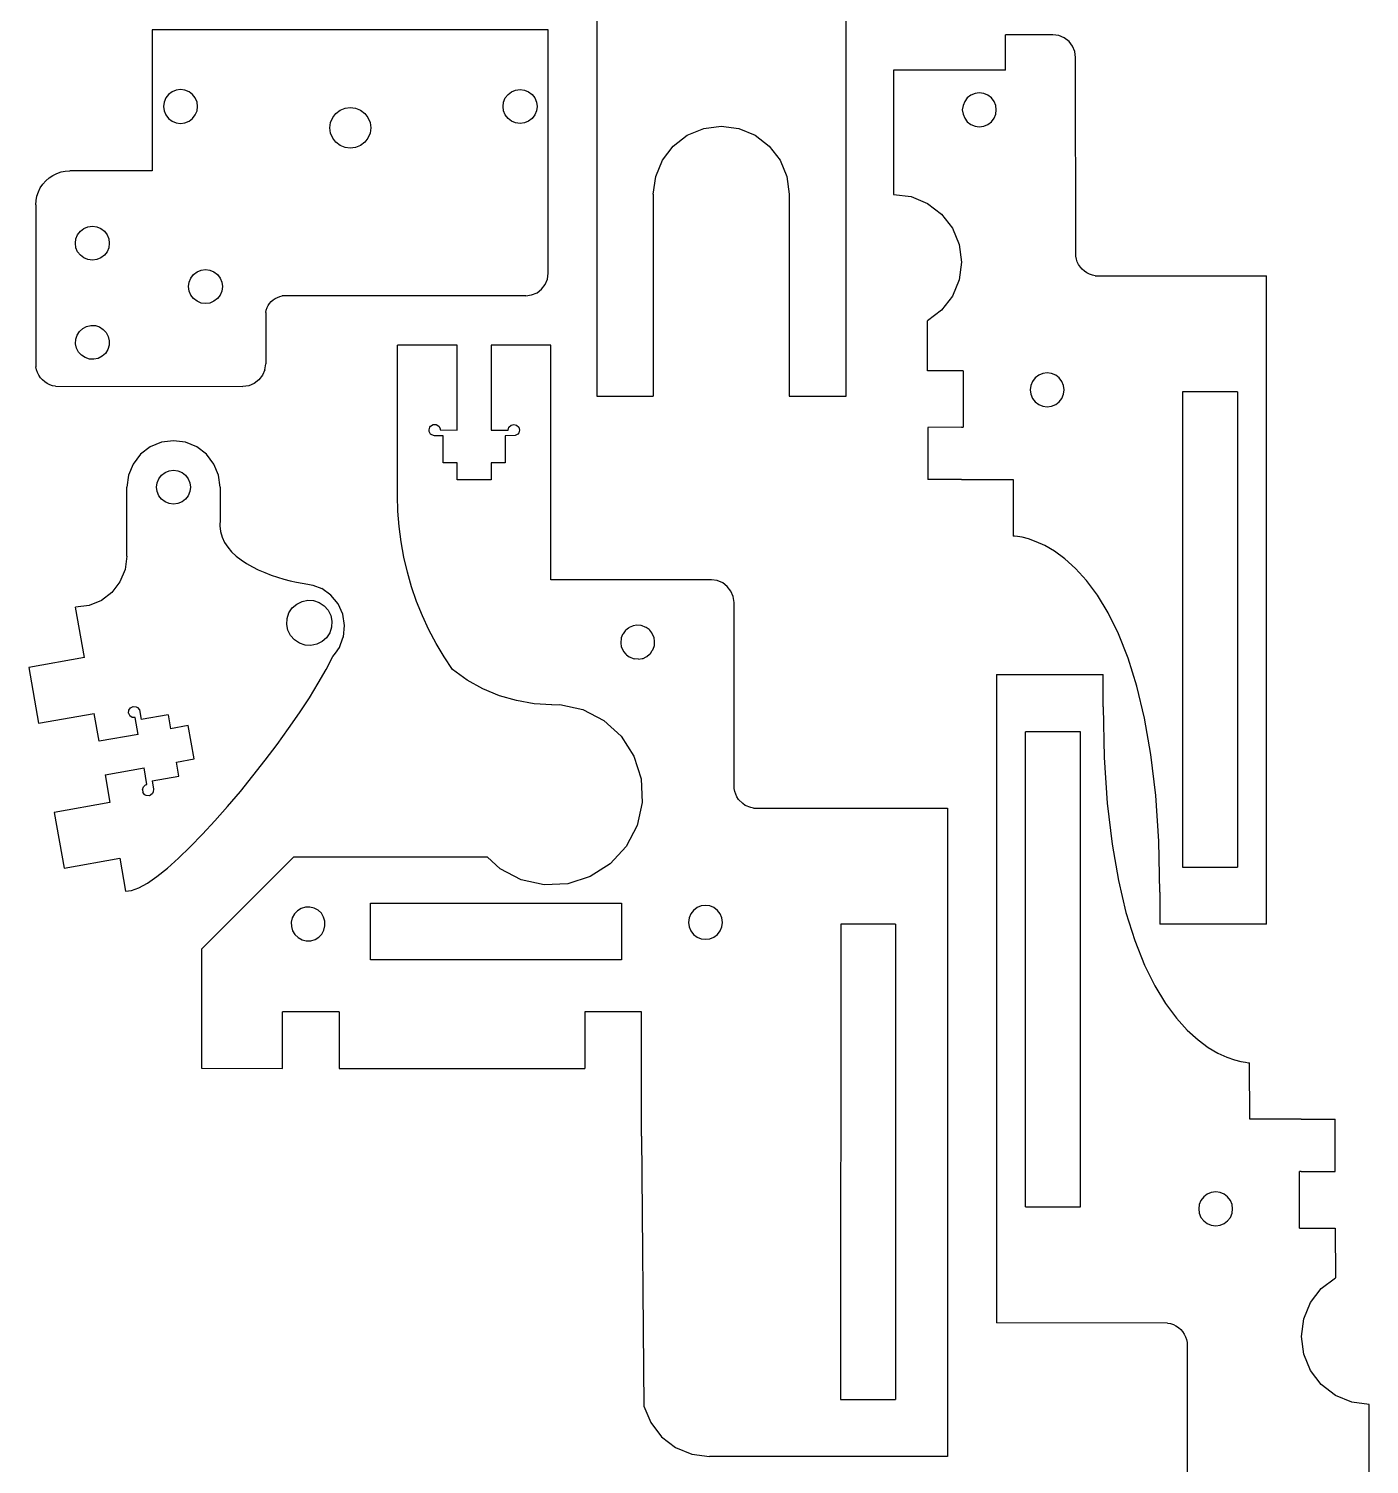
# Model space of a CAD drawing. Extents: x -275 to 319, y -186 to 206.
# Drawn here: x -100.3 to 18.2, y -55.2 to 71.6 of the extents above; entities that cross this region are included whole.
import ezdxf

# ---------------------------------------------------------------- set-up
doc = ezdxf.new("R2010")
doc.units = 0
doc.layers.get('0').update_dxf_attribs({"linetype": 'CONTINUOUS'})

msp = doc.modelspace()

# ---------------------------------------------------------------- linework, layer by layer
for p, q in [((-50.06, 74.13), (-50.06, 39.13)), ((-28.04, 39.13), (-28.04, 74.13)), ((-89.35, 71.52), (-89.35, 59.05)), ((-54.35, 71.52), (-89.35, 71.52)), ((-54.35, 50.01), (-54.35, 71.52)), ((-13.95, 67.96), (-13.95, 71.07)), ((-9.75, 71.07), (-13.95, 71.07)), ((-9.23, 71.01), (-9.75, 71.07)), ((-8.75, 70.81), (-9.23, 71.01)), ((-8.33, 70.49), (-8.75, 70.81)), ((-8.02, 70.07), (-8.33, 70.49)), ((-7.82, 69.59), (-8.02, 70.07)), ((-7.75, 69.07), (-7.82, 69.59)), ((-7.73, 51.5), (-7.75, 69.07)), ((-23.83, 67.96), (-23.83, 56.97)), ((-13.95, 67.96), (-23.83, 67.96)), ((-87.6, 66.04), (-87.91, 65.8)), ((-87.24, 66.19), (-87.6, 66.04)), ((-86.85, 66.24), (-87.24, 66.19)), ((-86.47, 66.19), (-86.85, 66.24)), ((-86.1, 66.04), (-86.47, 66.19)), ((-85.79, 65.8), (-86.1, 66.04)), ((-57.91, 65.8), (-57.6, 66.04)), ((-57.6, 66.04), (-57.24, 66.19)), ((-57.24, 66.19), (-56.85, 66.24)), ((-56.85, 66.24), (-56.46, 66.19)), ((-56.46, 66.19), (-56.1, 66.04)), ((-56.1, 66.04), (-55.79, 65.8)), ((-88.3, 65.13), (-88.35, 64.74)), ((-88.35, 64.74), (-88.3, 64.35)), ((-88.15, 65.49), (-88.3, 65.13)), ((-87.91, 65.8), (-88.15, 65.49)), ((-85.55, 65.49), (-85.79, 65.8)), ((-85.4, 65.13), (-85.55, 65.49)), ((-85.35, 64.74), (-85.4, 65.13)), ((-85.4, 64.35), (-85.35, 64.74)), ((-58.35, 64.74), (-58.3, 65.13)), ((-58.3, 64.35), (-58.35, 64.74)), ((-58.3, 65.13), (-58.15, 65.49)), ((-58.15, 65.49), (-57.91, 65.8)), ((-55.79, 65.8), (-55.55, 65.49)), ((-55.55, 65.49), (-55.4, 65.13)), ((-55.4, 65.13), (-55.35, 64.74)), ((-55.35, 64.74), (-55.4, 64.35)), ((-17.7, 64.83), (-17.76, 64.44)), ((-17.55, 65.19), (-17.7, 64.83)), ((-17.32, 65.5), (-17.55, 65.19)), ((-17.01, 65.74), (-17.32, 65.5)), ((-16.64, 65.89), (-17.01, 65.74)), ((-16.26, 65.94), (-16.64, 65.89)), ((-15.87, 65.89), (-16.26, 65.94)), ((-15.51, 65.74), (-15.87, 65.89)), ((-15.19, 65.5), (-15.51, 65.74)), ((-14.96, 65.19), (-15.19, 65.5)), ((-14.81, 64.83), (-14.96, 65.19)), ((-14.76, 64.44), (-14.81, 64.83)), ((-88.3, 64.35), (-88.15, 63.99)), ((-88.15, 63.99), (-87.91, 63.68)), ((-87.91, 63.68), (-87.6, 63.44)), ((-87.6, 63.44), (-87.24, 63.29)), ((-86.47, 63.29), (-86.1, 63.44)), ((-86.1, 63.44), (-85.79, 63.68)), ((-85.79, 63.68), (-85.55, 63.99)), ((-85.55, 63.99), (-85.4, 64.35)), ((-73.59, 63.31), (-73.41, 63.75)), ((-73.41, 63.75), (-73.12, 64.12)), ((-73.12, 64.12), (-72.75, 64.41)), ((-72.75, 64.41), (-72.32, 64.59)), ((-72.32, 64.59), (-71.85, 64.65)), ((-71.85, 64.65), (-71.39, 64.59)), ((-71.39, 64.59), (-70.95, 64.41)), ((-70.95, 64.41), (-70.58, 64.12)), ((-70.58, 64.12), (-70.29, 63.75)), ((-70.29, 63.75), (-70.11, 63.31)), ((-58.15, 63.99), (-58.3, 64.35)), ((-57.91, 63.68), (-58.15, 63.99)), ((-57.6, 63.44), (-57.91, 63.68)), ((-57.24, 63.29), (-57.6, 63.44)), ((-56.1, 63.44), (-56.46, 63.29)), ((-55.79, 63.68), (-56.1, 63.44)), ((-55.55, 63.99), (-55.79, 63.68)), ((-55.4, 64.35), (-55.55, 63.99)), ((-17.76, 64.44), (-17.7, 64.05)), ((-17.7, 64.05), (-17.55, 63.69)), ((-17.55, 63.69), (-17.32, 63.38)), ((-15.19, 63.38), (-14.96, 63.69)), ((-14.96, 63.69), (-14.81, 64.05)), ((-14.81, 64.05), (-14.76, 64.44)), ((-87.24, 63.29), (-86.85, 63.24)), ((-86.85, 63.24), (-86.47, 63.29)), ((-73.65, 62.85), (-73.59, 63.31)), ((-73.59, 62.38), (-73.65, 62.85)), ((-73.41, 61.95), (-73.59, 62.38)), ((-70.11, 62.38), (-70.29, 61.95)), ((-70.11, 63.31), (-70.05, 62.85)), ((-70.05, 62.85), (-70.11, 62.38)), ((-56.85, 63.24), (-57.24, 63.29)), ((-56.46, 63.29), (-56.85, 63.24)), ((-43.31, 61.24), (-42.07, 62.19)), ((-42.07, 62.19), (-40.62, 62.79)), ((-40.62, 62.79), (-39.07, 62.99)), ((-39.07, 62.99), (-37.52, 62.79)), ((-37.52, 62.79), (-36.07, 62.19)), ((-36.07, 62.19), (-34.83, 61.24)), ((-17.32, 63.38), (-17.01, 63.14)), ((-17.01, 63.14), (-16.64, 62.99)), ((-16.64, 62.99), (-16.26, 62.94)), ((-16.26, 62.94), (-15.87, 62.99)), ((-15.87, 62.99), (-15.51, 63.14)), ((-15.51, 63.14), (-15.19, 63.38)), ((-73.12, 61.58), (-73.41, 61.95)), ((-72.75, 61.29), (-73.12, 61.58)), ((-72.32, 61.11), (-72.75, 61.29)), ((-71.85, 61.05), (-72.32, 61.11)), ((-71.39, 61.11), (-71.85, 61.05)), ((-70.95, 61.29), (-71.39, 61.11)), ((-70.58, 61.58), (-70.95, 61.29)), ((-70.29, 61.95), (-70.58, 61.58)), ((-44.26, 59.99), (-43.31, 61.24)), ((-34.83, 61.24), (-33.87, 59.99)), ((-44.86, 58.55), (-44.26, 59.99)), ((-33.87, 59.99), (-33.27, 58.55)), ((-98.77, 58.17), (-98.47, 58.43)), ((-98.47, 58.43), (-98.15, 58.65)), ((-98.15, 58.65), (-97.8, 58.82)), ((-97.8, 58.82), (-97.42, 58.95)), ((-97.42, 58.95), (-97.04, 59.02)), ((-97.04, 59.02), (-96.65, 59.05)), ((-89.35, 59.05), (-96.65, 59.05)), ((-45.07, 56.99), (-44.86, 58.55)), ((-33.27, 58.55), (-33.07, 56.99)), ((-99.55, 56.82), (-99.42, 57.2)), ((-99.42, 57.2), (-99.25, 57.55)), ((-99.25, 57.55), (-99.03, 57.87)), ((-99.03, 57.87), (-98.77, 58.17)), ((-99.65, 56.05), (-99.62, 56.44)), ((-99.65, 56.05), (-99.63, 41.73)), ((-99.62, 56.44), (-99.55, 56.82)), ((-45.07, 56.99), (-45.07, 39.13)), ((-33.07, 56.99), (-33.07, 39.13)), ((-23.83, 56.97), (-22.28, 56.77)), ((-22.28, 56.77), (-20.83, 56.17)), ((-20.83, 56.17), (-19.59, 55.22)), ((-19.59, 55.22), (-18.64, 53.97)), ((-96.1, 53.04), (-95.95, 53.4)), ((-95.95, 53.4), (-95.71, 53.71)), ((-95.71, 53.71), (-95.4, 53.95)), ((-95.4, 53.95), (-95.04, 54.1)), ((-95.04, 54.1), (-94.65, 54.15)), ((-94.65, 54.15), (-94.26, 54.1)), ((-94.26, 54.1), (-93.9, 53.95)), ((-93.9, 53.95), (-93.59, 53.71)), ((-93.59, 53.71), (-93.35, 53.4)), ((-93.35, 53.4), (-93.2, 53.04)), ((-18.64, 53.97), (-18.04, 52.53)), ((-96.15, 52.65), (-96.1, 53.04)), ((-96.1, 52.26), (-96.15, 52.65)), ((-95.95, 51.9), (-96.1, 52.26)), ((-93.2, 52.26), (-93.35, 51.9)), ((-93.2, 53.04), (-93.15, 52.65)), ((-93.15, 52.65), (-93.2, 52.26)), ((-18.04, 52.53), (-17.83, 50.98)), ((-95.71, 51.59), (-95.95, 51.9)), ((-95.4, 51.35), (-95.71, 51.59)), ((-95.04, 51.2), (-95.4, 51.35)), ((-94.65, 51.15), (-95.04, 51.2)), ((-94.26, 51.2), (-94.65, 51.15)), ((-93.9, 51.35), (-94.26, 51.2)), ((-93.59, 51.59), (-93.9, 51.35)), ((-93.35, 51.9), (-93.59, 51.59)), ((-17.83, 50.98), (-18.04, 49.42)), ((-7.68, 51.25), (-7.73, 51.5)), ((-7.6, 51), (-7.68, 51.25)), ((-7.48, 50.76), (-7.6, 51)), ((-7.33, 50.55), (-7.48, 50.76)), ((-86.1, 49.21), (-85.95, 49.57)), ((-85.95, 49.57), (-85.71, 49.88)), ((-85.71, 49.88), (-85.4, 50.12)), ((-85.4, 50.12), (-85.04, 50.27)), ((-85.04, 50.27), (-84.65, 50.32)), ((-84.65, 50.32), (-84.26, 50.27)), ((-84.26, 50.27), (-83.9, 50.12)), ((-83.9, 50.12), (-83.59, 49.88)), ((-83.59, 49.88), (-83.35, 49.57)), ((-83.35, 49.57), (-83.2, 49.21)), ((-54.62, 49.01), (-54.42, 49.49)), ((-54.42, 49.49), (-54.35, 50.01)), ((-7.16, 50.35), (-7.33, 50.55)), ((-6.96, 50.18), (-7.16, 50.35)), ((-6.75, 50.03), (-6.96, 50.18)), ((-6.51, 49.92), (-6.75, 50.03)), ((-6.27, 49.83), (-6.51, 49.92)), ((-6.01, 49.78), (-6.27, 49.83)), ((-6.01, 49.78), (9.12, 49.76)), ((9.12, -7.51), (9.12, 49.76)), ((-86.15, 48.82), (-86.1, 49.21)), ((-86.1, 48.43), (-86.15, 48.82)), ((-85.95, 48.07), (-86.1, 48.43)), ((-83.2, 48.43), (-83.35, 48.07)), ((-83.2, 49.21), (-83.15, 48.82)), ((-83.15, 48.82), (-83.2, 48.43)), ((-55.83, 48.08), (-55.35, 48.28)), ((-55.35, 48.28), (-54.94, 48.6)), ((-54.94, 48.6), (-54.62, 49.01)), ((-18.04, 49.42), (-18.64, 47.98)), ((-85.71, 47.76), (-85.95, 48.07)), ((-85.4, 47.52), (-85.71, 47.76)), ((-85.04, 47.37), (-85.4, 47.52)), ((-84.65, 47.32), (-85.04, 47.37)), ((-84.26, 47.37), (-84.65, 47.32)), ((-83.9, 47.52), (-84.26, 47.37)), ((-83.59, 47.76), (-83.9, 47.52)), ((-83.35, 48.07), (-83.59, 47.76)), ((-79.28, 46.75), (-79.21, 46.96)), ((-79.21, 46.96), (-79.11, 47.16)), ((-79.11, 47.16), (-78.99, 47.34)), ((-78.99, 47.34), (-78.84, 47.51)), ((-78.84, 47.51), (-78.68, 47.65)), ((-78.68, 47.65), (-78.49, 47.78)), ((-78.49, 47.78), (-78.3, 47.87)), ((-78.3, 47.87), (-78.09, 47.94)), ((-78.09, 47.94), (-77.87, 47.99)), ((-56.35, 48.01), (-77.87, 47.99)), ((-56.35, 48.01), (-55.83, 48.08)), ((-18.64, 47.98), (-19.59, 46.73)), ((-79.32, 46.54), (-79.28, 46.75)), ((-79.32, 46.54), (-79.32, 41.99)), ((-19.59, 46.73), (-20.83, 45.78)), ((-20.83, 41.39), (-20.83, 45.78)), ((-96.12, 44.16), (-96, 44.53)), ((-96, 44.53), (-95.79, 44.86)), ((-95.79, 44.86), (-95.5, 45.12)), ((-95.5, 45.12), (-95.16, 45.3)), ((-95.16, 45.3), (-94.77, 45.39)), ((-94.77, 45.39), (-94.38, 45.37)), ((-94.38, 45.37), (-94.01, 45.25)), ((-94.01, 45.25), (-93.68, 45.04)), ((-93.68, 45.04), (-93.42, 44.75)), ((-93.42, 44.75), (-93.24, 44.4)), ((-93.24, 44.4), (-93.15, 44.02)), ((-96.14, 43.77), (-96.12, 44.16)), ((-96.06, 43.38), (-96.14, 43.77)), ((-95.88, 43.04), (-96.06, 43.38)), ((-93.29, 43.25), (-93.5, 42.92)), ((-93.17, 43.63), (-93.29, 43.25)), ((-93.15, 44.02), (-93.17, 43.63)), ((-67.68, 30.34), (-67.68, 43.64)), ((-62.4, 43.64), (-67.68, 43.64)), ((-62.4, 36.14), (-62.4, 43.64)), ((-59.4, 43.64), (-59.4, 36.14)), ((-54.14, 43.64), (-59.4, 43.64)), ((-54.14, 22.91), (-54.14, 43.64)), ((-95.62, 42.75), (-95.88, 43.04)), ((-95.29, 42.54), (-95.62, 42.75)), ((-94.91, 42.42), (-95.29, 42.54)), ((-94.52, 42.4), (-94.91, 42.42)), ((-94.14, 42.48), (-94.52, 42.4)), ((-93.79, 42.66), (-94.14, 42.48)), ((-93.5, 42.92), (-93.79, 42.66)), ((-79.42, 41.47), (-79.32, 41.99)), ((-99.58, 41.47), (-99.63, 41.73)), ((-99.49, 41.22), (-99.58, 41.47)), ((-99.38, 40.99), (-99.49, 41.22)), ((-99.23, 40.77), (-99.38, 40.99)), ((-99.06, 40.57), (-99.23, 40.77)), ((-79.62, 40.99), (-79.94, 40.57)), ((-79.42, 41.47), (-79.62, 40.99)), ((-17.68, 41.39), (-20.83, 41.39)), ((-17.68, 41.39), (-17.68, 36.39)), ((-11.32, 40.75), (-11.55, 40.44)), ((-11.01, 40.99), (-11.32, 40.75)), ((-10.64, 41.14), (-11.01, 40.99)), ((-10.26, 41.19), (-10.64, 41.14)), ((-9.87, 41.14), (-10.26, 41.19)), ((-9.51, 40.99), (-9.87, 41.14)), ((-9.19, 40.75), (-9.51, 40.99)), ((-8.96, 40.44), (-9.19, 40.75)), ((-98.86, 40.4), (-99.06, 40.57)), ((-98.65, 40.26), (-98.86, 40.4)), ((-98.41, 40.14), (-98.65, 40.26)), ((-98.16, 40.06), (-98.41, 40.14)), ((-97.91, 40.01), (-98.16, 40.06)), ((-97.91, 40.01), (-81.35, 39.99)), ((-80.83, 40.06), (-81.35, 39.99)), ((-80.35, 40.26), (-80.83, 40.06)), ((-79.94, 40.57), (-80.35, 40.26)), ((-11.7, 40.08), (-11.76, 39.69)), ((-11.76, 39.69), (-11.7, 39.31)), ((-11.55, 40.44), (-11.7, 40.08)), ((-8.81, 40.08), (-8.96, 40.44)), ((-8.76, 39.69), (-8.81, 40.08)), ((-8.81, 39.31), (-8.76, 39.69)), ((6.55, 39.52), (1.7, 39.52)), ((1.7, 39.52), (1.7, -2.48)), ((6.55, 39.52), (6.55, -2.48)), ((-50.06, 39.13), (-45.07, 39.13)), ((-33.07, 39.13), (-28.04, 39.13)), ((-11.7, 39.31), (-11.55, 38.94)), ((-11.55, 38.94), (-11.32, 38.63)), ((-11.32, 38.63), (-11.01, 38.4)), ((-11.01, 38.4), (-10.64, 38.25)), ((-10.64, 38.25), (-10.26, 38.19)), ((-10.26, 38.19), (-9.87, 38.25)), ((-9.87, 38.25), (-9.51, 38.4)), ((-9.51, 38.4), (-9.19, 38.63)), ((-9.19, 38.63), (-8.96, 38.94)), ((-8.96, 38.94), (-8.81, 39.31)), ((-64.89, 36.15), (-64.83, 36.4)), ((-64.88, 36.02), (-64.89, 36.15)), ((-64.75, 35.79), (-64.88, 36.02)), ((-64.83, 36.4), (-64.75, 36.5)), ((-64.75, 36.5), (-64.52, 36.63)), ((-64.64, 35.71), (-64.75, 35.79)), ((-64.4, 35.64), (-64.64, 35.71)), ((-64.52, 36.63), (-64.27, 36.63)), ((-63.65, 35.64), (-64.4, 35.64)), ((-64.27, 36.63), (-64.04, 36.5)), ((-64.04, 36.5), (-63.91, 36.27)), ((-63.91, 36.27), (-63.9, 36.15)), ((-63.9, 36.15), (-62.4, 36.14)), ((-63.65, 33.24), (-63.65, 35.64)), ((-59.4, 36.14), (-57.9, 36.14)), ((-57.27, 35.66), (-58.15, 35.64)), ((-58.15, 35.64), (-58.15, 33.24)), ((-57.9, 36.14), (-57.83, 36.39)), ((-57.83, 36.39), (-57.64, 36.58)), ((-57.64, 36.58), (-57.4, 36.64)), ((-57.4, 36.64), (-57.15, 36.58)), ((-57.04, 35.79), (-57.27, 35.66)), ((-57.15, 36.58), (-56.96, 36.39)), ((-56.96, 35.89), (-57.04, 35.79)), ((-56.96, 36.39), (-56.9, 36.14)), ((-56.9, 36.14), (-56.96, 35.89)), ((-17.83, 36.39), (-20.82, 36.38)), ((-20.82, 36.38), (-20.81, 31.77)), ((-17.83, 36.39), (-17.68, 36.39)), ((-89.53, 34.65), (-90.38, 34)), ((-88.54, 35.06), (-89.53, 34.65)), ((-87.47, 35.2), (-88.54, 35.06)), ((-86.41, 35.06), (-87.47, 35.2)), ((-85.41, 34.65), (-86.41, 35.06)), ((-84.56, 34), (-85.41, 34.65)), ((-91.04, 33.14), (-91.45, 32.15)), ((-90.38, 34), (-91.04, 33.14)), ((-83.91, 33.14), (-84.56, 34)), ((-83.49, 32.15), (-83.91, 33.14)), ((-62.4, 33.24), (-63.65, 33.24)), ((-62.4, 31.74), (-62.4, 33.24)), ((-59.4, 33.24), (-59.4, 31.74)), ((-58.15, 33.24), (-59.4, 33.24)), ((-91.45, 32.15), (-91.59, 31.09)), ((-88.92, 31.47), (-88.77, 31.84)), ((-88.77, 31.84), (-88.53, 32.15)), ((-88.53, 32.15), (-88.22, 32.38)), ((-88.22, 32.38), (-87.86, 32.53)), ((-87.86, 32.53), (-87.47, 32.59)), ((-87.47, 32.59), (-87.08, 32.53)), ((-87.08, 32.53), (-86.72, 32.38)), ((-86.72, 32.38), (-86.41, 32.15)), ((-86.41, 32.15), (-86.17, 31.84)), ((-86.17, 31.84), (-86.02, 31.47)), ((-83.35, 31.09), (-83.49, 32.15)), ((-59.4, 31.74), (-62.4, 31.74)), ((-17.82, 31.78), (-20.81, 31.77)), ((-17.82, 31.78), (-13.26, 31.78)), ((-13.26, 31.78), (-13.26, 26.78)), ((-91.6, 24.99), (-91.59, 31.09)), ((-88.97, 31.09), (-88.92, 31.47)), ((-88.92, 30.7), (-88.97, 31.09)), ((-88.77, 30.34), (-88.92, 30.7)), ((-86.02, 30.7), (-86.17, 30.34)), ((-86.02, 31.47), (-85.97, 31.09)), ((-85.97, 31.09), (-86.02, 30.7)), ((-83.35, 31.09), (-83.35, 28.25)), ((-88.53, 30.03), (-88.77, 30.34)), ((-88.22, 29.79), (-88.53, 30.03)), ((-87.86, 29.64), (-88.22, 29.79)), ((-87.47, 29.59), (-87.86, 29.64)), ((-87.08, 29.64), (-87.47, 29.59)), ((-86.72, 29.79), (-87.08, 29.64)), ((-86.41, 30.03), (-86.72, 29.79)), ((-86.17, 30.34), (-86.41, 30.03)), ((-67.64, 28.97), (-67.68, 30.34)), ((-83.35, 28.25), (-83.38, 27.69)), ((-67.54, 27.61), (-67.64, 28.97)), ((-83.38, 27.69), (-83.32, 27.17)), ((-83.32, 27.17), (-83.17, 26.68)), ((-83.17, 26.68), (-82.96, 26.22)), ((-67.36, 26.26), (-67.54, 27.61)), ((-13.16, 26.77), (-13.26, 26.78)), ((-12.89, 26.74), (-13.16, 26.77)), ((-12.47, 26.67), (-12.89, 26.74)), ((-11.91, 26.52), (-12.47, 26.67)), ((-82.96, 26.22), (-82.68, 25.79)), ((-82.68, 25.79), (-82.34, 25.38)), ((-82.34, 25.38), (-81.94, 25.01)), ((-67.12, 24.92), (-67.36, 26.26)), ((-11.23, 26.28), (-11.91, 26.52)), ((-10.46, 25.93), (-11.23, 26.28)), ((-9.61, 25.43), (-10.46, 25.93)), ((-8.7, 24.76), (-9.61, 25.43)), ((-91.6, 24.99), (-91.76, 23.82)), ((-81.94, 25.01), (-81.5, 24.67)), ((-81.5, 24.67), (-81.02, 24.35)), ((-81.02, 24.35), (-80.51, 24.06)), ((-66.81, 23.59), (-67.12, 24.92)), ((-7.75, 23.91), (-8.7, 24.76)), ((-91.76, 23.82), (-92.21, 22.74)), ((-80.51, 24.06), (-79.98, 23.79)), ((-79.98, 23.79), (-79.42, 23.55)), ((-79.42, 23.55), (-78.86, 23.33)), ((-78.86, 23.33), (-78.29, 23.14)), ((-78.29, 23.14), (-77.72, 22.97)), ((-77.72, 22.97), (-77.16, 22.82)), ((-66.43, 22.28), (-66.81, 23.59)), ((-39.94, 22.91), (-54.14, 22.91)), ((-39.43, 22.84), (-39.94, 22.91)), ((-38.94, 22.64), (-39.43, 22.84)), ((-6.78, 22.84), (-7.75, 23.91)), ((-5.81, 21.54), (-6.78, 22.84)), ((-92.92, 21.8), (-93.85, 21.09)), ((-92.21, 22.74), (-92.92, 21.8)), ((-77.16, 22.82), (-76.62, 22.7)), ((-76.62, 22.7), (-76.1, 22.6)), ((-76.1, 22.6), (-75.61, 22.51)), ((-75.61, 22.51), (-75.16, 22.45)), ((-75.16, 22.45), (-74.37, 22.15)), ((-73.56, 21.56), (-74.37, 22.15)), ((-65.99, 20.99), (-66.43, 22.28)), ((-38.53, 22.33), (-38.94, 22.64)), ((-38.21, 21.91), (-38.53, 22.33)), ((-38.01, 21.43), (-38.21, 21.91)), ((-94.94, 20.64), (-96.14, 20.49)), ((-95.35, 16.03), (-96.14, 20.49)), ((-93.85, 21.09), (-94.94, 20.64)), ((-77.27, 19.98), (-76.98, 20.42)), ((-76.98, 20.42), (-76.59, 20.77)), ((-76.59, 20.77), (-76.12, 21)), ((-76.12, 21), (-75.61, 21.1)), ((-75.61, 21.1), (-75.09, 21.07)), ((-75.09, 21.07), (-74.6, 20.9)), ((-74.6, 20.9), (-74.16, 20.62)), ((-74.16, 20.62), (-73.81, 20.23)), ((-72.92, 20.79), (-73.56, 21.56)), ((-72.51, 19.87), (-72.92, 20.79)), ((-65.48, 19.72), (-65.99, 20.99)), ((-37.94, 20.91), (-38.01, 21.43)), ((-37.93, 4.46), (-37.94, 20.91)), ((-4.86, 19.98), (-5.81, 21.54)), ((-77.47, 18.97), (-77.44, 19.49)), ((-77.44, 19.49), (-77.27, 19.98)), ((-73.81, 20.23), (-73.58, 19.76)), ((-73.58, 19.76), (-73.48, 19.25)), ((-73.48, 19.25), (-73.51, 18.73)), ((-72.35, 18.88), (-72.51, 19.87)), ((-64.9, 18.49), (-65.48, 19.72)), ((-3.95, 18.14), (-4.86, 19.98)), ((-77.36, 18.46), (-77.47, 18.97)), ((-77.13, 17.99), (-77.36, 18.46)), ((-76.78, 17.6), (-77.13, 17.99)), ((-73.96, 17.79), (-74.35, 17.45)), ((-73.67, 18.23), (-73.96, 17.79)), ((-73.51, 18.73), (-73.67, 18.23)), ((-72.81, 16.94), (-72.5, 17.79)), ((-72.5, 17.79), (-72.45, 17.88)), ((-72.45, 17.88), (-72.35, 18.88)), ((-64.26, 17.28), (-64.9, 18.49)), ((-47.9, 17.79), (-47.92, 17.7)), ((-47.79, 18.07), (-47.9, 17.79)), ((-47.75, 18.15), (-47.79, 18.07)), ((-47.57, 18.4), (-47.75, 18.15)), ((-47.51, 18.46), (-47.57, 18.4)), ((-47.27, 18.65), (-47.51, 18.46)), ((-47.2, 18.69), (-47.27, 18.65)), ((-46.92, 18.82), (-47.2, 18.69)), ((-46.84, 18.84), (-46.92, 18.82)), ((-46.54, 18.89), (-46.84, 18.84)), ((-46.15, 18.86), (-46.54, 18.89)), ((-46.06, 18.84), (-46.15, 18.86)), ((-45.78, 18.73), (-46.06, 18.84)), ((-45.7, 18.69), (-45.78, 18.73)), ((-45.45, 18.51), (-45.7, 18.69)), ((-45.39, 18.45), (-45.45, 18.51)), ((-45.2, 18.22), (-45.39, 18.45)), ((-45.16, 18.14), (-45.2, 18.22)), ((-45.03, 17.86), (-45.16, 18.14)), ((-45.01, 17.78), (-45.03, 17.86)), ((-44.96, 17.48), (-45.01, 17.78)), ((-3.1, 15.99), (-3.95, 18.14)), ((-76.35, 17.31), (-76.78, 17.6)), ((-75.85, 17.14), (-76.35, 17.31)), ((-75.33, 17.11), (-75.85, 17.14)), ((-74.82, 17.22), (-75.33, 17.11)), ((-74.35, 17.45), (-74.82, 17.22)), ((-73.15, 16.44), (-72.81, 16.94)), ((-63.57, 16.11), (-64.26, 17.28)), ((-47.92, 17.7), (-47.95, 17.4)), ((-47.95, 17.4), (-47.95, 17.31)), ((-47.95, 17.31), (-47.9, 17.01)), ((-47.9, 17.01), (-47.88, 16.93)), ((-47.88, 16.93), (-47.75, 16.65)), ((-47.75, 16.65), (-47.71, 16.57)), ((-47.71, 16.57), (-47.51, 16.34)), ((-45.33, 16.4), (-45.16, 16.65)), ((-45.16, 16.65), (-45.11, 16.72)), ((-45.11, 16.72), (-45.01, 17.01)), ((-45.01, 17.01), (-44.98, 17.09)), ((-44.98, 17.09), (-44.96, 17.39)), ((-44.96, 17.39), (-44.96, 17.48)), ((-95.35, 16.03), (-100.27, 15.16)), ((-73.98, 14.99), (-73.39, 16.13)), ((-73.39, 16.13), (-73.15, 16.44)), ((-62.81, 14.98), (-63.57, 16.11)), ((-47.51, 16.34), (-47.45, 16.28)), ((-47.45, 16.28), (-47.2, 16.1)), ((-47.2, 16.1), (-47.13, 16.06)), ((-47.13, 16.06), (-46.84, 15.95)), ((-46.84, 15.95), (-46.76, 15.93)), ((-46.37, 15.9), (-46.76, 15.93)), ((-46.37, 15.9), (-46.07, 15.95)), ((-46.07, 15.95), (-45.98, 15.97)), ((-45.98, 15.97), (-45.71, 16.1)), ((-45.71, 16.1), (-45.63, 16.14)), ((-45.63, 16.14), (-45.4, 16.34)), ((-45.4, 16.34), (-45.33, 16.4)), ((-2.33, 13.51), (-3.1, 15.99)), ((-100.27, 15.16), (-99.41, 10.24)), ((-74.68, 13.77), (-73.98, 14.99)), ((-61.52, 14.05), (-62.81, 14.98)), ((-60.14, 13.28), (-61.52, 14.05)), ((-14.75, 14.53), (-5.32, 14.53)), ((-14.75, 14.53), (-14.74, -42.75)), ((-5.32, 11.69), (-5.32, 14.53)), ((-75.47, 12.48), (-74.68, 13.77)), ((-58.68, 12.67), (-60.14, 13.28)), ((-1.65, 10.67), (-2.33, 13.51)), ((-91.42, 11.39), (-91.27, 11.6)), ((-91.27, 11.6), (-91.03, 11.71)), ((-91.03, 11.71), (-90.77, 11.69)), ((-90.77, 11.69), (-90.66, 11.63)), ((-90.66, 11.63), (-90.49, 11.43)), ((-90.49, 11.43), (-90.33, 10.57)), ((-76.35, 11.14), (-75.47, 12.48)), ((-57.17, 12.23), (-58.68, 12.67)), ((-55.61, 11.96), (-57.17, 12.23)), ((-54.03, 11.87), (-55.61, 11.96)), ((-54.03, 11.87), (-53.34, 11.9)), ((-53.34, 11.9), (-51.3, 11.45)), ((-51.3, 11.45), (-49.45, 10.49)), ((-5.32, 11.69), (-5.23, 7.21)), ((-99.41, 10.24), (-94.48, 11.1)), ((-94.05, 8.64), (-94.48, 11.1)), ((-91.44, 11.13), (-91.42, 11.39)), ((-91.44, 11.13), (-91.33, 10.9)), ((-91.12, 10.75), (-91.33, 10.9)), ((-90.86, 10.73), (-91.12, 10.75)), ((-90.6, 9.25), (-90.86, 10.73)), ((-87.96, 10.98), (-90.33, 10.57)), ((-87.96, 10.98), (-87.74, 9.75)), ((-77.3, 9.77), (-76.35, 11.14)), ((-49.45, 10.49), (-47.91, 9.08)), ((-1.09, 7.46), (-1.65, 10.67)), ((-90.6, 9.25), (-94.05, 8.64)), ((-86.17, 10.03), (-87.74, 9.75)), ((-85.65, 7.08), (-86.17, 10.03)), ((-78.31, 8.37), (-77.3, 9.77)), ((-47.91, 9.08), (-46.78, 7.32)), ((-7.32, 9.49), (-12.17, 9.49)), ((-12.17, -32.51), (-12.17, 9.49)), ((-7.32, -32.51), (-7.32, 9.49)), ((-79.37, 6.97), (-78.31, 8.37)), ((-87.22, 6.8), (-85.65, 7.08)), ((-87.01, 5.57), (-87.22, 6.8)), ((-80.46, 5.58), (-79.37, 6.97)), ((-46.78, 7.32), (-46.15, 5.33)), ((-5.23, 7.21), (-4.96, 3.17)), ((-0.67, 3.85), (-1.09, 7.46)), ((-93.53, 5.69), (-90.08, 6.3)), ((-93.53, 5.69), (-93.09, 3.23)), ((-89.82, 4.82), (-90.08, 6.3)), ((-89.37, 5.15), (-87.01, 5.57)), ((-89.37, 5.15), (-89.24, 4.41)), ((-81.57, 4.21), (-80.46, 5.58)), ((-46.15, 5.33), (-46.06, 3.24)), ((-90.23, 4.37), (-90.14, 4.61)), ((-90.23, 4.37), (-90.18, 4.12)), ((-90.02, 3.92), (-90.18, 4.12)), ((-90.14, 4.61), (-89.94, 4.78)), ((-89.9, 3.86), (-90.02, 3.92)), ((-89.94, 4.78), (-89.82, 4.82)), ((-89.64, 3.83), (-89.9, 3.86)), ((-89.52, 3.87), (-89.64, 3.83)), ((-89.32, 4.04), (-89.52, 3.87)), ((-89.26, 4.16), (-89.32, 4.04)), ((-89.24, 4.41), (-89.26, 4.16)), ((-82.7, 2.89), (-81.57, 4.21)), ((-37.88, 4.2), (-37.93, 4.46)), ((-37.68, 3.72), (-37.88, 4.2)), ((-0.4, -0.19), (-0.67, 3.85)), ((-93.09, 3.23), (-98.02, 2.36)), ((-83.82, 1.62), (-82.7, 2.89)), ((-46.06, 3.24), (-46.51, 1.2)), ((-37.53, 3.5), (-37.68, 3.72)), ((-37.16, 3.13), (-37.53, 3.5)), ((-36.94, 2.98), (-37.16, 3.13)), ((-36.46, 2.78), (-36.94, 2.98)), ((-36.21, 2.73), (-36.46, 2.78)), ((-36.21, 2.73), (-19.08, 2.72)), ((-19.08, 2.72), (-19.08, -54.57)), ((-4.96, 3.17), (-4.53, -0.45)), ((-98.02, 2.36), (-97.15, -2.57)), ((-84.92, 0.43), (-83.82, 1.62)), ((-86, -0.68), (-84.92, 0.43)), ((-46.51, 1.2), (-47.47, -0.65)), ((-87.04, -1.68), (-86, -0.68)), ((-47.47, -0.65), (-48.88, -2.19)), ((-4.53, -0.45), (-3.97, -3.66)), ((-0.3, -4.68), (-0.4, -0.19)), ((-97.15, -2.57), (-92.22, -1.7)), ((-92.22, -1.7), (-91.71, -4.61)), ((-88.02, -2.56), (-87.04, -1.68)), ((-85.01, -9.72), (-76.88, -1.59)), ((-59.74, -1.59), (-76.88, -1.59)), ((-58.61, -2.63), (-59.74, -1.59)), ((-48.88, -2.19), (-50.64, -3.32)), ((1.7, -2.48), (6.55, -2.48)), ((-89.78, -3.89), (-88.94, -3.3)), ((-88.94, -3.3), (-88.02, -2.56)), ((-56.75, -3.59), (-58.61, -2.63)), ((-54.71, -4.04), (-56.75, -3.59)), ((-50.64, -3.32), (-52.63, -3.95)), ((-3.97, -3.66), (-3.3, -6.49)), ((-91.71, -4.61), (-91.18, -4.56)), ((-91.18, -4.56), (-90.53, -4.32)), ((-90.53, -4.32), (-89.78, -3.89)), ((-52.63, -3.95), (-54.71, -4.04)), ((-0.3, -4.68), (-0.3, -7.52)), ((-76.52, -6.34), (-76.79, -6.62)), ((-76.19, -6.13), (-76.52, -6.34)), ((-75.81, -6.02), (-76.19, -6.13)), ((-75.42, -6.01), (-75.81, -6.02)), ((-75.04, -6.1), (-75.42, -6.01)), ((-74.7, -6.29), (-75.04, -6.1)), ((-74.41, -6.56), (-74.7, -6.29)), ((-70.06, -5.66), (-47.89, -5.66)), ((-70.06, -10.66), (-70.06, -5.66)), ((-47.89, -5.66), (-47.89, -10.66)), ((-41.52, -6.3), (-41.76, -6.61)), ((-41.21, -6.06), (-41.52, -6.3)), ((-40.85, -5.91), (-41.21, -6.06)), ((-40.46, -5.86), (-40.85, -5.91)), ((-40.07, -5.91), (-40.46, -5.86)), ((-39.71, -6.06), (-40.07, -5.91)), ((-39.4, -6.3), (-39.71, -6.06)), ((-39.16, -6.61), (-39.4, -6.3)), ((-76.98, -6.96), (-77.07, -7.34)), ((-77.07, -7.34), (-77.06, -7.73)), ((-76.79, -6.62), (-76.98, -6.96)), ((-74.21, -6.89), (-74.41, -6.56)), ((-74.1, -7.27), (-74.21, -6.89)), ((-74.09, -7.66), (-74.1, -7.27)), ((-41.91, -6.97), (-41.96, -7.36)), ((-41.96, -7.36), (-41.91, -7.75)), ((-41.76, -6.61), (-41.91, -6.97)), ((-39.01, -6.97), (-39.16, -6.61)), ((-38.96, -7.36), (-39.01, -6.97)), ((-39.01, -7.75), (-38.96, -7.36)), ((-28.51, -7.53), (-28.52, -49.53)), ((-23.66, -7.53), (-28.51, -7.53)), ((-23.66, -7.53), (-23.67, -49.53)), ((-3.3, -6.49), (-2.52, -8.97)), ((9.12, -7.51), (-0.3, -7.52)), ((-77.06, -7.73), (-76.95, -8.11)), ((-76.95, -8.11), (-76.75, -8.44)), ((-76.75, -8.44), (-76.46, -8.71)), ((-76.46, -8.71), (-76.12, -8.9)), ((-75.35, -8.98), (-74.97, -8.87)), ((-74.97, -8.87), (-74.64, -8.67)), ((-74.64, -8.67), (-74.37, -8.39)), ((-74.37, -8.39), (-74.18, -8.04)), ((-74.18, -8.04), (-74.09, -7.66)), ((-41.91, -7.75), (-41.76, -8.11)), ((-41.76, -8.11), (-41.52, -8.42)), ((-41.52, -8.42), (-41.21, -8.66)), ((-41.21, -8.66), (-40.85, -8.81)), ((-40.85, -8.81), (-40.46, -8.86)), ((-40.46, -8.86), (-40.07, -8.81)), ((-40.07, -8.81), (-39.71, -8.66)), ((-39.71, -8.66), (-39.4, -8.42)), ((-39.4, -8.42), (-39.16, -8.11)), ((-39.16, -8.11), (-39.01, -7.75)), ((-85.01, -9.72), (-85.01, -20.26)), ((-76.12, -8.9), (-75.74, -8.99)), ((-75.74, -8.99), (-75.35, -8.98)), ((-2.52, -8.97), (-1.67, -11.13)), ((-47.89, -10.66), (-70.06, -10.66)), ((-1.67, -11.13), (-0.76, -12.97)), ((-0.76, -12.97), (0.19, -14.53)), ((0.19, -14.53), (1.16, -15.83)), ((-72.85, -15.27), (-77.85, -15.27)), ((-77.85, -20.27), (-77.85, -15.27)), ((-72.85, -15.27), (-72.85, -20.27)), ((-46.11, -15.27), (-51.11, -15.27)), ((-51.11, -15.27), (-51.11, -20.27)), ((-46.11, -26.26), (-46.11, -15.27)), ((1.16, -15.83), (2.12, -16.9)), ((2.12, -16.9), (3.07, -17.75)), ((3.07, -17.75), (3.98, -18.41)), ((3.98, -18.41), (4.83, -18.91)), ((4.83, -18.91), (5.61, -19.27)), ((-85.01, -20.26), (-77.85, -20.27)), ((-72.85, -20.27), (-51.11, -20.27)), ((5.61, -19.27), (6.28, -19.51)), ((6.28, -19.51), (6.84, -19.66)), ((6.84, -19.66), (7.27, -19.73)), ((7.27, -19.73), (7.54, -19.76)), ((7.54, -19.76), (7.63, -19.76)), ((7.64, -24.76), (7.63, -19.76)), ((12.19, -24.76), (7.64, -24.76)), ((12.19, -24.76), (15.18, -24.76)), ((15.19, -29.37), (15.18, -24.76)), ((-46.11, -26.26), (-45.9, -50.12)), ((12.05, -34.37), (12.05, -29.37)), ((12.2, -29.37), (12.05, -29.37)), ((12.2, -29.37), (15.19, -29.37)), ((3.57, -31.62), (3.33, -31.93)), ((3.88, -31.38), (3.57, -31.62)), ((4.24, -31.23), (3.88, -31.38)), ((4.63, -31.18), (4.24, -31.23)), ((5.02, -31.23), (4.63, -31.18)), ((5.38, -31.38), (5.02, -31.23)), ((5.69, -31.62), (5.38, -31.38)), ((5.93, -31.93), (5.69, -31.62)), ((-12.17, -32.51), (-7.32, -32.51)), ((3.18, -32.29), (3.13, -32.68)), ((3.13, -32.68), (3.18, -33.07)), ((3.33, -31.93), (3.18, -32.29)), ((6.08, -32.29), (5.93, -31.93)), ((6.13, -32.68), (6.08, -32.29)), ((6.08, -33.07), (6.13, -32.68)), ((3.18, -33.07), (3.33, -33.43)), ((3.33, -33.43), (3.57, -33.74)), ((3.57, -33.74), (3.88, -33.98)), ((3.88, -33.98), (4.24, -34.13)), ((4.24, -34.13), (4.63, -34.18)), ((4.63, -34.18), (5.02, -34.13)), ((5.02, -34.13), (5.38, -33.98)), ((5.38, -33.98), (5.69, -33.74)), ((5.69, -33.74), (5.93, -33.43)), ((5.93, -33.43), (6.08, -33.07)), ((12.05, -34.37), (15.2, -34.37)), ((15.2, -34.37), (15.21, -38.77)), ((13.96, -39.72), (15.21, -38.77)), ((13.01, -40.96), (13.96, -39.72)), ((12.41, -42.41), (13.01, -40.96)), ((0.38, -42.77), (-14.74, -42.75)), ((0.38, -42.77), (0.64, -42.82)), ((0.64, -42.82), (0.89, -42.9)), ((0.89, -42.9), (1.12, -43.02)), ((1.12, -43.02), (1.34, -43.16)), ((12.21, -43.96), (12.41, -42.41)), ((1.34, -43.16), (1.54, -43.34)), ((1.54, -43.34), (1.71, -43.53)), ((1.71, -43.53), (1.85, -43.75)), ((1.85, -43.75), (1.97, -43.98)), ((1.97, -43.98), (2.05, -44.23)), ((2.05, -44.23), (2.11, -44.49)), ((12.41, -45.52), (12.21, -43.96)), ((2.11, -44.49), (2.12, -62.06)), ((13.01, -46.96), (12.41, -45.52)), ((13.96, -48.2), (13.01, -46.96)), ((15.21, -49.16), (13.96, -48.2)), ((16.65, -49.76), (15.21, -49.16)), ((-45.9, -50.12), (-45.3, -51.57)), ((-28.52, -49.53), (-23.67, -49.53)), ((18.21, -49.96), (16.65, -49.76)), ((18.21, -60.95), (18.21, -49.96)), ((-45.3, -51.57), (-44.35, -52.81)), ((-44.35, -52.81), (-43.11, -53.77)), ((-43.11, -53.77), (-41.66, -54.37)), ((-41.66, -54.37), (-40.11, -54.57)), ((-19.08, -54.57), (-40.11, -54.57))]:
    msp.add_line(p, q)

doc.saveas('drawing.dxf')
